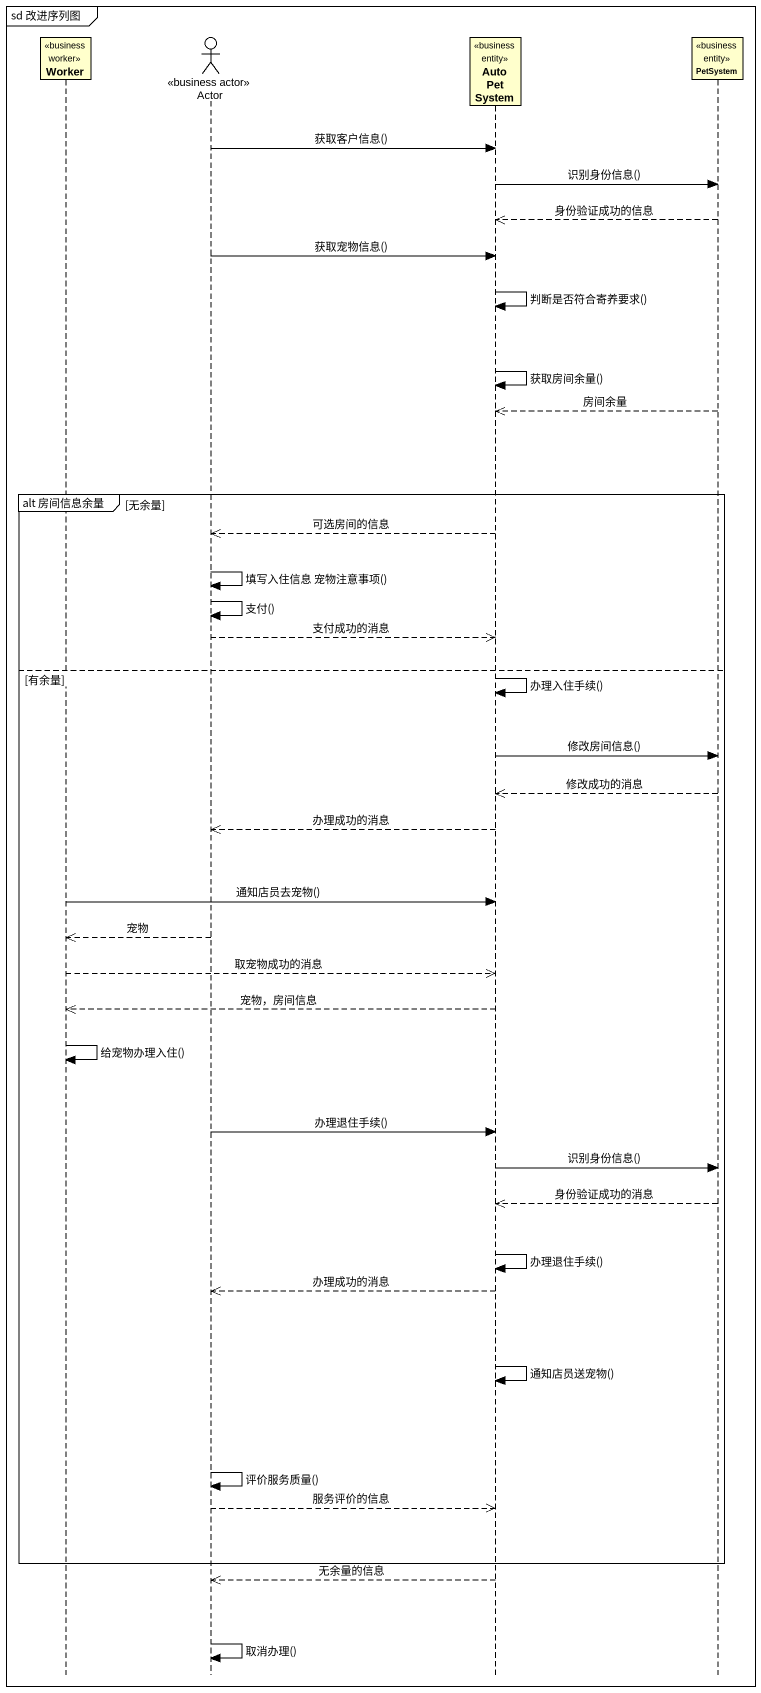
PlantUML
@startuml
mainframe sd 改进序列图
hide footbox
participant Worker <<business worker>>
actor "Actor" as Actor_ <<business actor>>
participant AutoPetSystem <<business entity>>
participant PetSystem <<business entity>>

Actor_ -> AutoPetSystem : 获取客户信息()
AutoPetSystem -> PetSystem : 识别身份信息()
PetSystem -->> AutoPetSystem : 身份验证成功的信息
Actor_ -> AutoPetSystem : 获取宠物信息()
AutoPetSystem -> AutoPetSystem : 判断是否符合寄养要求()
AutoPetSystem -> AutoPetSystem : 获取房间余量()
PetSystem -->> AutoPetSystem : 房间余量
group alt 房间信息余量 [无余量]
  AutoPetSystem -->> Actor_ : 可选房间的信息
  Actor_ -> Actor_ : 填写入住信息 宠物注意事项()
  Actor_ -> Actor_ : 支付()
  Actor_ -->> AutoPetSystem : 支付成功的消息
else 有余量
  AutoPetSystem -> AutoPetSystem : 办理入住手续()
  AutoPetSystem -> PetSystem : 修改房间信息()
  PetSystem -->> AutoPetSystem : 修改成功的消息
  AutoPetSystem -->> Actor_ : 办理成功的消息
  Worker -> AutoPetSystem : 通知店员去宠物()
  Actor_ -->> Worker : 宠物
  Worker -->> AutoPetSystem : 取宠物成功的消息
  AutoPetSystem -->> Worker : 宠物，房间信息
  Worker -> Worker : 给宠物办理入住()
  Actor_ -> AutoPetSystem : 办理退住手续()
  AutoPetSystem -> PetSystem : 识别身份信息()
  PetSystem -->> AutoPetSystem : 身份验证成功的消息
  AutoPetSystem -> AutoPetSystem : 办理退住手续()
  AutoPetSystem -->> Actor_ : 办理成功的消息
  AutoPetSystem -> AutoPetSystem : 通知店员送宠物()
  Actor_ -> Actor_ : 评价服务质量()
  Actor_ -->> AutoPetSystem : 服务评价的信息
end
AutoPetSystem -->> Actor_ : 无余量的信息
Actor_ -> Actor_ : 取消办理()
@enduml
